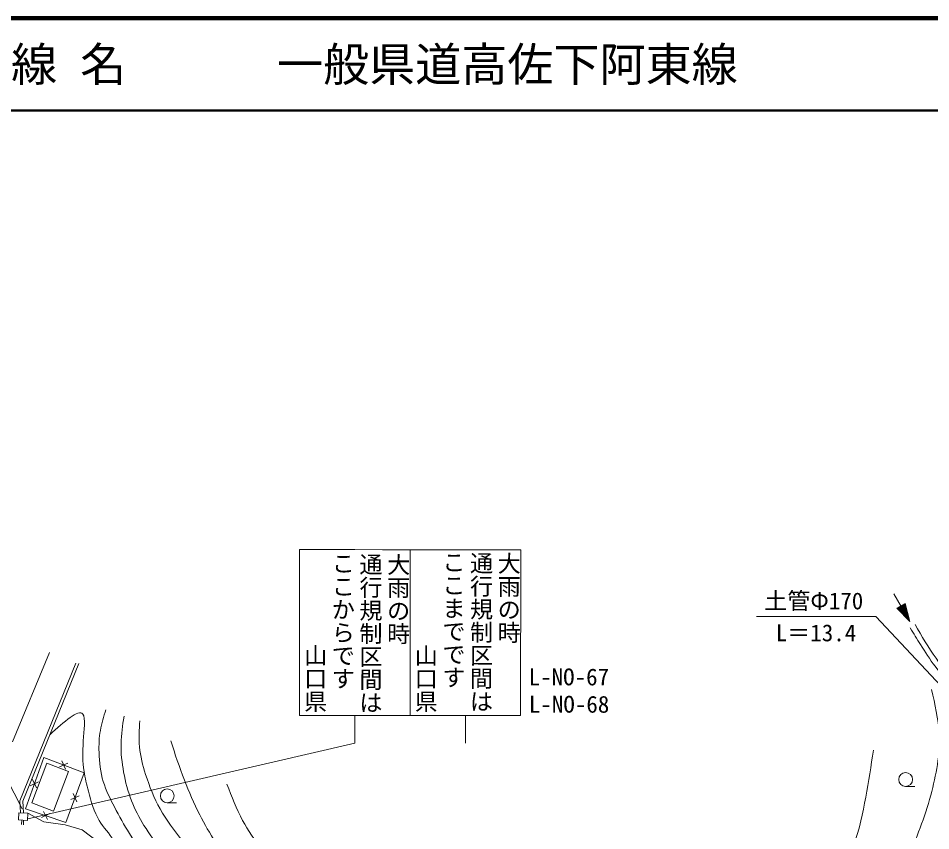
# Model space of a CAD drawing. Units: millimetres, scale not verified. Extents: x 40000 to 680000, y 20000 to 380000.
# Drawn here: x 188650 to 287685, y 291836 to 380000 of the extents above; entities that cross this region are included whole.
import ezdxf
from ezdxf.enums import TextEntityAlignment as Align

# ---------------------------------------------------------------- set-up
doc = ezdxf.new("R2010")
doc.units = ezdxf.units.MM
doc.header["$LTSCALE"] = 1000
for name, color, linetype, lineweight in [('M-BGD', 7, 'Continuous', 13), ('M-STR-STR3', 7, 'Continuous', 13), ('M-STR-STRC', 7, 'Continuous', 13), ('M-TTL', 2, 'Continuous', 140), ('M-TTL-LINE', 7, 'Continuous', 50)]:
    doc.layers.add(name, color=color, linetype=linetype, lineweight=lineweight)
doc.layers.add('M-TTL-TXT', color=7, linetype='Continuous')
doc.styles.add('@ＭＳ ゴシック', font='')
doc.styles.add('ＭＳ ゴシック', font='')
doc.styles.get('@ＭＳ ゴシック').set_extended_font_data('@MS Gothic')
doc.styles.get('ＭＳ ゴシック').set_extended_font_data('MS Gothic')

msp = doc.modelspace()

# ---------------------------------------------------------------- linework, layer by layer
at = {"layer": 'M-BGD'}
for p, q in [((283692, 317555), (285402, 314557)), ((284894, 316492), (283995, 315979)), ((285402, 314557), (283995, 315979)), ((284902, 316460), (284018, 315956)), ((284916, 316410), (284054, 315919)), ((284929, 316360), (284091, 315882)), ((284942, 316310), (284127, 315845)), ((284955, 316260), (284164, 315808)), ((284968, 316210), (284200, 315772)), ((284981, 316160), (284236, 315735)), ((284994, 316110), (284273, 315698)), ((285007, 316060), (284309, 315661)), ((285021, 316009), (284346, 315624)), ((285034, 315959), (284382, 315588)), ((285402, 314557), (284894, 316492)), ((285047, 315909), (284418, 315551)), ((285060, 315859), (284455, 315514)), ((285073, 315809), (284491, 315477)), ((285086, 315759), (284528, 315440)), ((285099, 315709), (284564, 315404)), ((285113, 315659), (284600, 315367)), ((285126, 315609), (284637, 315330)), ((285139, 315559), (284673, 315293)), ((285152, 315509), (284710, 315257)), ((285165, 315459), (284746, 315220)), ((285178, 315409), (284783, 315183)), ((285191, 315359), (284819, 315146)), ((285204, 315308), (284855, 315109)), ((285218, 315258), (284892, 315073)), ((285231, 315208), (284928, 315036)), ((285244, 315158), (284965, 314999)), ((285257, 315108), (285001, 314962)), ((285270, 315058), (285037, 314925)), ((285283, 315008), (285074, 314889)), ((285296, 314958), (285110, 314852)), ((285310, 314908), (285147, 314815)), ((285323, 314858), (285183, 314778)), ((285336, 314808), (285219, 314741)), ((285349, 314758), (285256, 314705)), ((285362, 314708), (285292, 314668)), ((285375, 314658), (285329, 314631)), ((285388, 314608), (285365, 314594)), ((192048, 311184), (188039, 301474)), ((194905, 310032), (188817, 295097)), ((195234, 309966), (189150, 295040)), ((189441, 294230), (191414, 299783)), ((190123, 294849), (191754, 299162)), ((191414, 299783), (195805, 298121)), ((191754, 299162), (194092, 298278)), ((194042, 299166), (193131, 298755)), ((193792, 298505), (193381, 299416)), ((194092, 298278), (192462, 293965)), ((195805, 298121), (193804, 292747)), ((190856, 297156), (189953, 296727)), ((190190, 297393), (190619, 296490)), ((284960, 296641), (285960, 296641)), ((194350, 295226), (195259, 295642)), ((195012, 294979), (194596, 295889)), ((188817, 295097), (188905, 293767)), ((189146, 295097), (189235, 293752)), ((193804, 292747), (189441, 294230)), ((192462, 293965), (190123, 294849)), ((204825, 294876), (205825, 294875)), ((188664, 293010), (188699, 293776)), ((188699, 293776), (189698, 293730)), ((189698, 293730), (189663, 292964)), ((189698, 293730), (191419, 292811)), ((191174, 293268), (192071, 293710)), ((191401, 293937), (191843, 293040)), ((189663, 292964), (188664, 293010)), ((189005, 292528), (189022, 292994)), ((189203, 292484), (189222, 292984)), ((191419, 292811), (193749, 292489)), ((193749, 292489), (195576, 291940)), ((195576, 291940), (197266, 290659))]:
    msp.add_line(p, q, dxfattribs=at)
for centre in [(284960, 297391), (204826, 295626)]:
    msp.add_circle(centre, 750, dxfattribs=at)
for points, knots in [([(285982, 314221), (286699, 312966), (287415, 311712), (288262, 310550), (288998, 309541), (289832, 308601), (290598, 307613), (291228, 306799), (291811, 305952), (292335, 305057), (292571, 304652), (292795, 304238), (293087, 303882), (293414, 303483), (293827, 303157), (294203, 302787), (294509, 302487), (294790, 302158), (294978, 301784), (295138, 301464), (295229, 301112), (295321, 300760)], [0, 0, 0, 0, 1, 1, 1, 2, 2, 2, 3, 3, 3, 4, 4, 4, 5, 5, 5, 6, 6, 6, 7, 7, 7, 7]), ([(295128, 300664), (294638, 301175), (294148, 301687), (293679, 302218), (293208, 302749), (292758, 303300), (292361, 303888), (291783, 304744), (291319, 305679), (290733, 306525), (289961, 307639), (288977, 308601), (288153, 309680), (287579, 310433), (287083, 311243), (286578, 312046), (286201, 312647), (285820, 313244), (285438, 313841)], [0, 0, 0, 0, 1, 1, 1, 2, 2, 2, 3, 3, 3, 4, 4, 4, 5, 5, 5, 6, 6, 6, 6]), ([(287781, 307151), (288144, 305562), (288506, 303973), (288589, 302367), (288705, 300138), (288281, 297877), (287682, 295690), (287022, 293279), (286150, 290958), (285059, 288743), (283680, 285943), (281950, 283314), (279909, 280895), (278659, 279414), (277293, 278011), (275665, 277018), (274321, 276199), (272798, 275658), (271241, 275307), (269605, 274937), (267931, 274775), (266277, 274859), (263992, 274975), (261744, 275559), (259510, 276128), (257130, 276733), (254764, 277322), (252381, 277848), (249603, 278462), (246801, 278992), (243990, 279479), (241916, 279838), (239838, 280174), (237763, 280476), (236445, 280669), (235128, 280848), (233793, 281021), (231882, 281268), (229934, 281502), (228198, 282289), (227327, 282684), (226510, 283218), (225763, 283825), (224288, 285022), (223087, 286501), (221886, 287979)], [0, 0, 0, 0, 1, 1, 1, 2, 2, 2, 3, 3, 3, 4, 4, 4, 5, 5, 5, 6, 6, 6, 7, 7, 7, 8, 8, 8, 9, 9, 9, 10, 10, 10, 11, 11, 11, 12, 12, 12, 13, 13, 13, 14, 14, 14, 15, 15, 15, 15]), ([(192090, 302253), (193636, 303668), (195182, 305082), (195657, 304490), (195985, 304080), (195800, 302708), (195711, 301576), (195609, 300292), (195632, 299317), (195797, 298272), (195906, 297577), (196077, 296851), (196263, 296126), (196551, 295006), (196872, 293888), (197441, 292944), (197898, 292186), (198514, 291540), (199065, 290757), (199324, 290389), (199568, 289991), (199568, 289580), (199568, 289336), (199482, 289088), (199395, 288840)], [0, 0, 0, 0, 1, 1, 1, 2, 2, 2, 3, 3, 3, 4, 4, 4, 5, 5, 5, 6, 6, 6, 7, 7, 7, 8, 8, 8, 8]), ([(203142, 287949), (202312, 289127), (201482, 290306), (200726, 291529), (200144, 292468), (199606, 293434), (199088, 294418), (198619, 295306), (198167, 296210), (197878, 297164), (197569, 298183), (197447, 299261), (197417, 300337), (197394, 301141), (197423, 301943), (197561, 302726), (197695, 303487), (197932, 304229), (198169, 304972)], [0, 0, 0, 0, 1, 1, 1, 2, 2, 2, 3, 3, 3, 4, 4, 4, 5, 5, 5, 6, 6, 6, 6]), ([(208712, 284894), (207960, 285746), (207208, 286598), (206427, 287424), (205699, 288194), (204946, 288941), (204254, 289743), (203532, 290580), (202876, 291475), (202295, 292419), (201769, 293271), (201304, 294163), (200942, 295094), (200554, 296093), (200284, 297136), (200089, 298196), (199901, 299222), (199783, 300263), (199806, 301298), (199828, 302288), (199979, 303272), (200129, 304257)], [0, 0, 0, 0, 1, 1, 1, 2, 2, 2, 3, 3, 3, 4, 4, 4, 5, 5, 5, 6, 6, 6, 7, 7, 7, 7]), ([(217379, 277798), (217164, 278702), (216949, 279606), (216511, 280393), (216106, 281121), (215511, 281750), (214909, 282355), (214141, 283125), (213363, 283858), (212557, 284567), (211511, 285488), (210417, 286372), (209422, 287350), (208354, 288400), (207400, 289560), (206465, 290740), (205588, 291848), (204727, 292975), (204043, 294200), (203386, 295378), (202892, 296646), (202478, 297945), (202164, 298927), (201896, 299926), (201802, 300940), (201717, 301871), (201779, 302814), (201840, 303757)], [0, 0, 0, 0, 1, 1, 1, 2, 2, 2, 3, 3, 3, 4, 4, 4, 5, 5, 5, 6, 6, 6, 7, 7, 7, 8, 8, 8, 9, 9, 9, 9]), ([(244853, 273077), (243952, 273345), (243051, 273613), (242130, 273737), (241141, 273870), (240129, 273838), (239125, 273888), (237729, 273957), (236350, 274186), (234971, 274410), (233777, 274604), (232584, 274793), (231410, 275081), (230217, 275373), (229044, 275766), (227924, 276270), (226762, 276794), (225657, 277437), (224586, 278128), (223545, 278800), (222537, 279516), (221509, 280208), (220306, 281017), (219076, 281792), (217949, 282696), (216737, 283669), (215645, 284790), (214502, 285852), (213693, 286603), (212859, 287325), (212092, 288117), (211359, 288874), (210687, 289696), (210091, 290567), (209436, 291523), (208871, 292538), (208349, 293573), (207733, 294796), (207177, 296047), (206683, 297321), (206139, 298725), (205671, 300157), (205202, 301589)], [0, 0, 0, 0, 1, 1, 1, 2, 2, 2, 3, 3, 3, 4, 4, 4, 5, 5, 5, 6, 6, 6, 7, 7, 7, 8, 8, 8, 9, 9, 9, 10, 10, 10, 11, 11, 11, 12, 12, 12, 13, 13, 13, 14, 14, 14, 14]), ([(281474, 300573), (281205, 298876), (280937, 297179), (280627, 295480), (280312, 293750), (279955, 292018), (279340, 290387), (278819, 289005), (278114, 287695), (277411, 286377), (276542, 284745), (275676, 283100), (274520, 281687), (273848, 280865), (273077, 280121), (272232, 279442), (271648, 278973), (271029, 278534), (270346, 278280), (269461, 277952), (268470, 277933), (267498, 277922), (266112, 277905), (264763, 277901), (263407, 277965), (261303, 278065), (259182, 278329), (257110, 278772), (255363, 279145), (253651, 279646), (251937, 280140), (250048, 280684), (248156, 281220), (246242, 281668), (244484, 282081), (242707, 282419), (240949, 282835), (239510, 283176), (238084, 283569), (236658, 283962)], [0, 0, 0, 0, 1, 1, 1, 2, 2, 2, 3, 3, 3, 4, 4, 4, 5, 5, 5, 6, 6, 6, 7, 7, 7, 8, 8, 8, 9, 9, 9, 10, 10, 10, 11, 11, 11, 12, 12, 12, 13, 13, 13, 13]), ([(211302, 296888), (211814, 295551), (212326, 294213), (213003, 292958), (213590, 291869), (214301, 290843), (215084, 289879), (215979, 288776), (216969, 287755), (218016, 286800), (219182, 285736), (220418, 284753), (221612, 283720), (222637, 282832), (223632, 281907), (224734, 281114), (226112, 280123), (227658, 279337), (229277, 278838), (230964, 278318), (232729, 278110), (234484, 277887), (236480, 277634), (238463, 277363), (240448, 277078), (242186, 276828), (243924, 276567), (245655, 276269), (247363, 275975), (249064, 275644), (250767, 275318), (252393, 275007), (254021, 274700), (255642, 274368), (257930, 273899), (260203, 273381), (262505, 272942), (264101, 272638), (265710, 272371), (267239, 271850), (267900, 271624), (268546, 271351), (269192, 271078)], [0, 0, 0, 0, 1, 1, 1, 2, 2, 2, 3, 3, 3, 4, 4, 4, 5, 5, 5, 6, 6, 6, 7, 7, 7, 8, 8, 8, 9, 9, 9, 10, 10, 10, 11, 11, 11, 12, 12, 12, 13, 13, 13, 14, 14, 14, 14])]:
    msp.add_open_spline(points, degree=3, knots=knots, dxfattribs=at)
at = {"layer": 'M-STR-STR3'}
for p, q in [((189069, 294219), (176616, 318448)), ((281718, 315068), (268764, 315078)), ((295214, 300698), (281718, 315068))]:
    msp.add_line(p, q, dxfattribs=at)
at = {"layer": 'M-STR-STRC'}
for p, q in [((219175, 304341), (219189, 322341)), ((222189, 322339), (219189, 322341)), ((225189, 322336), (222189, 322339)), ((228189, 322334), (225189, 322336)), ((231189, 322332), (228189, 322334)), ((231175, 304332), (231189, 322332)), ((231175, 304332), (231189, 322332)), ((234189, 322329), (231189, 322332)), ((237189, 322327), (234189, 322329)), ((240189, 322325), (237189, 322327)), ((243189, 322323), (240189, 322325)), ((243175, 304323), (243189, 322323)), ((231175, 304332), (219175, 304341)), ((225173, 301336), (225175, 304336)), ((243175, 304323), (231175, 304332)), ((237173, 301327), (237175, 304327)), ((225173, 301336), (189685, 293116))]:
    msp.add_line(p, q, dxfattribs=at)
at = {"layer": 'M-TTL'}
msp.add_line((680000, 380000), (40000, 380000), dxfattribs=at)
at = {"layer": 'M-TTL-LINE'}
msp.add_line((40000, 370000), (680000, 370000), dxfattribs=at)

# ---------------------------------------------------------------- texts
at = {"layer": 'M-STR-STR3', "style": 'ＭＳ ゴシック'}
for s, p in [('土管Φ170', (269617, 316784)), ('L＝13.4', (270864, 313314))]:
    msp.add_text(s, height=1833, rotation=359.956, dxfattribs=at).set_placement(p, align=Align.MIDDLE_LEFT)
at = {"layer": 'M-STR-STRC', "style": '@ＭＳ ゴシック'}
for s, p in [('大雨の時', (228439, 321981)), ('通行規制区間は', (237439, 322137)), ('大雨の時', (240439, 322112)), ('ここからです', (222439, 322116)), ('通行規制区間は', (225439, 322007)), ('ここまでです', (234439, 322246)), ('山口県', (219431, 312132)), ('山口県', (231431, 312123))]:
    msp.add_text(s, height=1833, rotation=269.956, dxfattribs=at).set_placement(p, align=Align.BOTTOM_LEFT)
at = {"layer": 'M-STR-STRC', "style": 'ＭＳ ゴシック'}
for s, p in [('L-NO-67', (244045, 308529)), ('L-NO-68', (244070, 305565))]:
    msp.add_text(s, height=1833, rotation=359.956, dxfattribs=at).set_placement(p, align=Align.MIDDLE_LEFT)
at = {"layer": 'M-TTL-TXT', "style": 'ＭＳ ゴシック'}
for s, p in [('路 線 名', (180380, 375000)), ('一般県道高佐下阿東線', (216734, 375000))]:
    msp.add_text(s, height=3666, dxfattribs=at).set_placement(p, align=Align.MIDDLE_LEFT)

doc.saveas('drawing.dxf')
